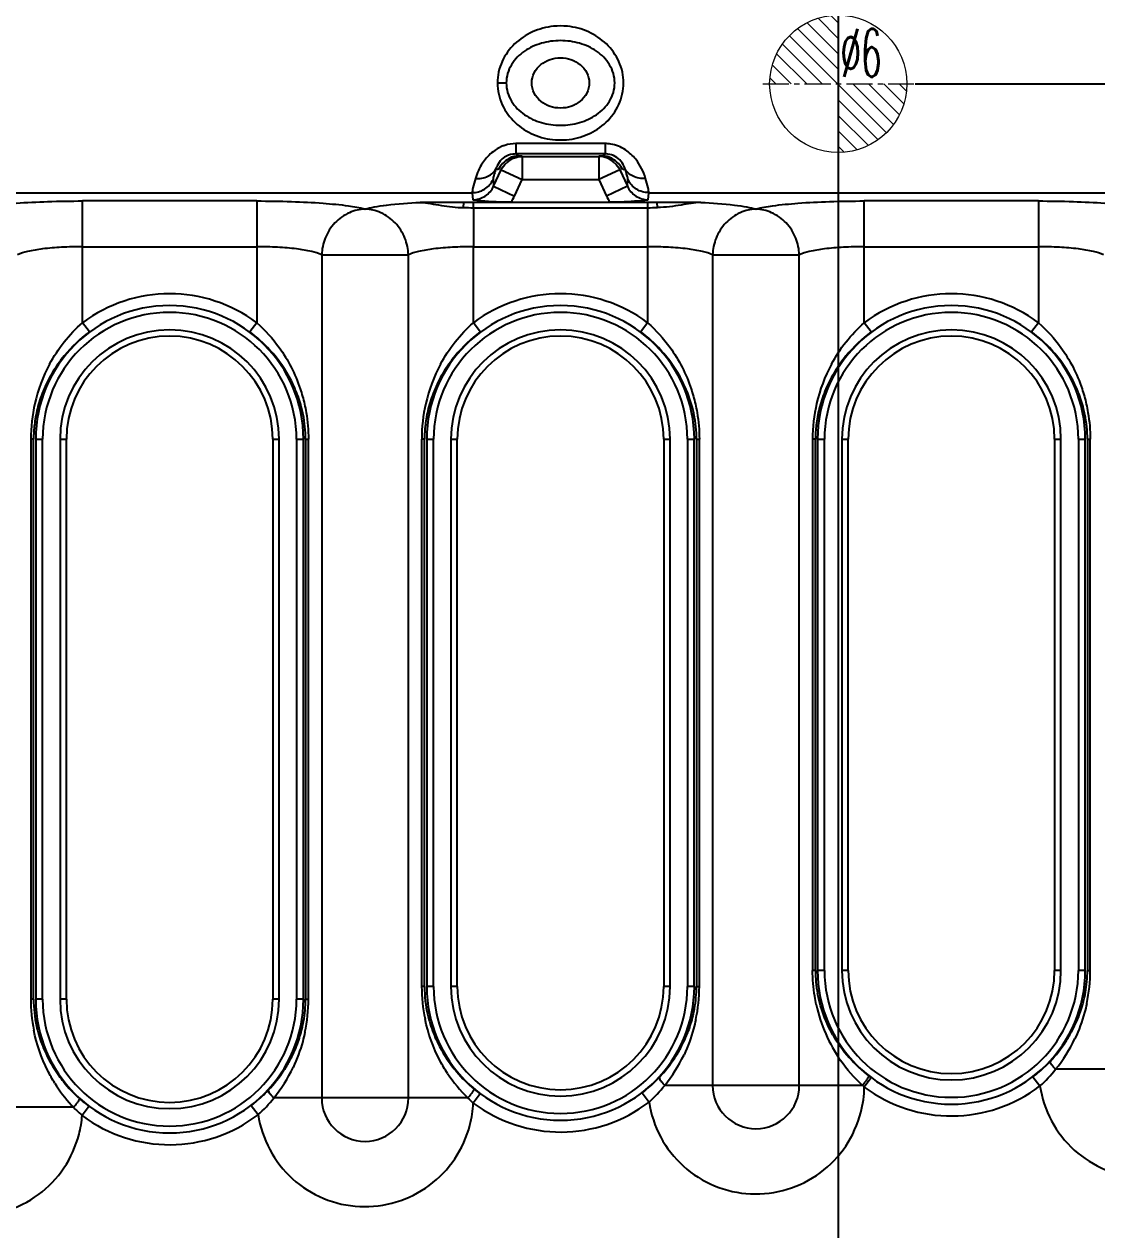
# Model space of a CAD drawing. Header units: millimetres. Extents: x 1147 to 12155, y -6137 to -4403.
# Drawn here: x 2918 to 2964.9, y -5393.4 to -5340.7 of the extents above; entities that cross this region are included whole.
import ezdxf
from ezdxf.enums import TextEntityAlignment as Align

# ---------------------------------------------------------------- set-up
doc = ezdxf.new("R2010")
doc.units = ezdxf.units.MM
doc.header["$LTSCALE"] = 16.335
doc.header["$PDMODE"] = 3
doc.header["$PDSIZE"] = 0.3125
doc.linetypes.add('CENTER', pattern=[0.6, 0.375, -0.075, 0.075, -0.075])
doc.layers.get('0').update_dxf_attribs({"linetype": 'CONTINUOUS'})
doc.layers.get('Defpoints').update_dxf_attribs({"linetype": 'CONTINUOUS'})
doc.layers.add('epin', color=13, linetype='CONTINUOUS', lineweight=9)
doc.styles.get("Standard").update_dxf_attribs({"font": 'txt', "width": 0.8})
doc.styles.add('TXT05', font='txt.shx', dxfattribs={"width": 0.5, "bigfont": 'gbcbig.shx'})
doc.dimstyles.get("Standard").update_dxf_attribs({"dimtxt": 0.15625, "dimasz": 0.1875, "dimexe": 0.125, "dimexo": 0.0625, "dimtad": 0, "dimtih": 1, "dimtoh": 1, "dimdsep": 46, "dimtxsty": 'Standard', "dimcen": 0.09, "dimadec": 0, "dimazin": 0, "dimtp": 0.01, "dimtm": 0.01, "dimtfac": 1, "dimtofl": 0, "dimtmove": 0, "dimatfit": 3, "dimfxl": 0, "dimtolj": 1, "dimarcsym": 0})

# ---------------------------------------------------------------- blocks, each defined once
blk = doc.blocks.new('*D729')
at = {"color": 4, "lineweight": -2}
blk.add_line((2956.993, -5343.272), (3165.393, -5343.272), dxfattribs=at)
at = {"layer": 'Defpoints', "color": 0}
for p in [(2876.631, -5263.772), (2956.931, -5343.272), (3165.393, -5343.272)]:
    blk.add_point(p, dxfattribs=at)
at = {"color": 6, "insert": (3177.66, -5343.272), "char_height": 8, "attachment_point": 5}
blk.add_mtext('\\A1;79.50', dxfattribs=at)
blk = doc.blocks.new('*D730')
at = {"color": 4, "lineweight": -2}
blk.add_line((3079.093, -5391.772), (3165.393, -5391.772), dxfattribs=at)
at = {"layer": 'Defpoints', "color": 0}
for p in [(2876.631, -5263.772), (3079.031, -5391.772), (3165.393, -5391.772)]:
    blk.add_point(p, dxfattribs=at)
at = {"color": 6, "insert": (3179.26, -5391.772), "char_height": 8, "attachment_point": 5}
blk.add_mtext('\\A1;128.00', dxfattribs=at)
blk = doc.blocks.new('*D731')
at = {"color": 4, "lineweight": -2}
blk.add_line((3101.269, -5410.772), (3165.393, -5410.772), dxfattribs=at)
at = {"layer": 'Defpoints', "color": 0}
for p in [(2876.631, -5263.772), (3101.207, -5410.772), (3165.393, -5410.772)]:
    blk.add_point(p, dxfattribs=at)
at = {"color": 6, "insert": (3179.26, -5410.772), "char_height": 8, "attachment_point": 5}
blk.add_mtext('\\A1;147.00', dxfattribs=at)
blk = doc.blocks.new('*D732')
at = {"color": 4, "lineweight": -2}
blk.add_line((2882.256, -5430.772), (3165.393, -5430.772), dxfattribs=at)
at = {"layer": 'Defpoints', "color": 0}
for p in [(2876.631, -5263.772), (2882.193, -5430.772), (3165.393, -5430.772)]:
    blk.add_point(p, dxfattribs=at)
at = {"color": 6, "insert": (3179.26, -5430.772), "char_height": 8, "attachment_point": 5}
blk.add_mtext('\\A1;167.00', dxfattribs=at)
blk = doc.blocks.new('*D733')
at = {"color": 4, "lineweight": -2}
for p, q in [((3032.193, -5438.772), (3125.393, -5438.772)), ((3125.393, -5438.772), (3145.393, -5442.058)), ((3145.393, -5442.058), (3165.393, -5442.058))]:
    blk.add_line(p, q, dxfattribs=at)
at = {"layer": 'Defpoints', "color": 0}
for p in [(2876.631, -5263.772), (3032.131, -5438.772), (3165.393, -5442.058)]:
    blk.add_point(p, dxfattribs=at)
at = {"color": 6, "insert": (3179.26, -5442.058), "char_height": 8, "attachment_point": 5}
blk.add_mtext('\\A1;175.00', dxfattribs=at)
blk = doc.blocks.new('*D734')
at = {"color": 4, "lineweight": -2}
blk.add_line((3121.693, -5468.772), (3165.393, -5468.772), dxfattribs=at)
at = {"layer": 'Defpoints', "color": 0}
for p in [(2876.631, -5263.772), (3121.631, -5468.772), (3165.393, -5468.772)]:
    blk.add_point(p, dxfattribs=at)
at = {"color": 6, "insert": (3179.793, -5468.772), "char_height": 8, "attachment_point": 5}
blk.add_mtext('\\A1;205.00', dxfattribs=at)
blk = doc.blocks.new('*D747')
at = {"color": 4, "lineweight": -2}
blk.add_line((2954.631, -5436.334), (2954.631, -5507.604), dxfattribs=at)
at = {"layer": 'Defpoints', "color": 0}
for p in [(2876.631, -5263.772), (2954.631, -5436.272), (2954.631, -5507.604)]:
    blk.add_point(p, dxfattribs=at)
at = {"color": 6, "insert": (2954.631, -5519.337), "char_height": 8, "attachment_point": 5, "rotation": 90}
blk.add_mtext('\\A1;78.00', dxfattribs=at)
blk = doc.blocks.new('*D749')
at = {"color": 4, "lineweight": -2}
blk.add_line((2986.631, -5274.55), (2986.631, -5507.604), dxfattribs=at)
at = {"layer": 'Defpoints', "color": 0}
for p in [(2876.631, -5263.772), (2986.631, -5274.488), (2986.631, -5507.604)]:
    blk.add_point(p, dxfattribs=at)
at = {"color": 6, "insert": (2986.631, -5519.871), "char_height": 8, "attachment_point": 5, "rotation": 90}
blk.add_mtext('\\A1;110.00', dxfattribs=at)
blk = doc.blocks.new('*D750')
at = {"color": 4, "lineweight": -2}
blk.add_line((3026.631, -5444.334), (3026.631, -5507.604), dxfattribs=at)
at = {"layer": 'Defpoints', "color": 0}
for p in [(2876.631, -5263.772), (3026.631, -5444.272), (3026.631, -5507.604)]:
    blk.add_point(p, dxfattribs=at)
at = {"color": 6, "insert": (3026.631, -5520.937), "char_height": 8, "attachment_point": 5, "rotation": 90}
blk.add_mtext('\\A1;150.00', dxfattribs=at)
blk = doc.blocks.new('*D751')
at = {"color": 4, "lineweight": -2}
blk.add_line((3074.631, -5396.234), (3074.631, -5507.604), dxfattribs=at)
at = {"layer": 'Defpoints', "color": 0}
for p in [(2876.631, -5263.772), (3074.631, -5396.172), (3074.631, -5507.604)]:
    blk.add_point(p, dxfattribs=at)
at = {"color": 6, "insert": (3074.631, -5521.471), "char_height": 8, "attachment_point": 5, "rotation": 90}
blk.add_mtext('\\A1;198.00', dxfattribs=at)
blk = doc.blocks.new('*D752')
at = {"color": 4, "lineweight": -2}
for p, q in [((3076.129, -5328.214), (3076.129, -5467.604)), ((3076.129, -5467.604), (3085.917, -5487.604)), ((3085.917, -5487.604), (3085.917, -5507.604))]:
    blk.add_line(p, q, dxfattribs=at)
at = {"layer": 'Defpoints', "color": 0}
for p in [(2876.631, -5263.772), (3076.129, -5328.151), (3085.917, -5507.604)]:
    blk.add_point(p, dxfattribs=at)
at = {"color": 6, "insert": (3085.917, -5522.004), "char_height": 8, "attachment_point": 5, "rotation": 90}
blk.add_mtext('\\A1;199.50', dxfattribs=at)
blk = doc.blocks.new('*D753')
at = {"color": 4, "lineweight": -2}
blk.add_line((3106.631, -5328.592), (3106.631, -5507.604), dxfattribs=at)
at = {"layer": 'Defpoints', "color": 0}
for p in [(2876.631, -5263.772), (3106.631, -5328.529), (3106.631, -5507.604)]:
    blk.add_point(p, dxfattribs=at)
at = {"color": 6, "insert": (3106.631, -5522.004), "char_height": 8, "attachment_point": 5, "rotation": 90}
blk.add_mtext('\\A1;230.00', dxfattribs=at)
blk = doc.blocks.new('*D754')
at = {"color": 4, "lineweight": -2}
blk.add_line((3121.631, -5475.261), (3121.631, -5507.604), dxfattribs=at)
at = {"layer": 'Defpoints', "color": 0}
for p in [(2876.631, -5263.772), (3121.631, -5475.198), (3121.631, -5507.604)]:
    blk.add_point(p, dxfattribs=at)
at = {"color": 6, "insert": (3121.631, -5522.537), "char_height": 8, "attachment_point": 5, "rotation": 90}
blk.add_mtext('\\A1;245.00', dxfattribs=at)
blk = doc.blocks.new('*D766')
at = {"color": 4, "lineweight": -2}
for p, q in [((3098.631, -5291.234), (3098.631, -5467.483)), ((3098.631, -5467.483), (3098.531, -5487.483)), ((3098.531, -5487.483), (3098.531, -5507.483))]:
    blk.add_line(p, q, dxfattribs=at)
at = {"layer": 'Defpoints', "color": 0}
for p in [(2876.631, -5263.772), (3098.631, -5291.172), (3098.531, -5507.483)]:
    blk.add_point(p, dxfattribs=at)
at = {"color": 6, "insert": (3098.531, -5522.416), "char_height": 8, "attachment_point": 5, "rotation": 90}
blk.add_mtext('\\A1;222.00', dxfattribs=at)
blk = doc.blocks.new('epin_ejp_6')
at = {"layer": 'epin'}
h = blk.add_hatch(dxfattribs=at)
h.set_pattern_fill('_ANSI31', color=123, scale=0.15, angle=90, style=0)
h.set_pattern_definition([(135, (-2387.40246, 110.88073), (-0.3367596, -0.3367596), [])])
h.paths.add_polyline_path([(0, 3, 0.414214), (-3, 0), (0, 0)])
h.paths.add_polyline_path([(3, 0), (0, 0), (0, -3, 0.414214)])
at = {"layer": 'epin', "color": 1, "linetype": 'CENTER', "ltscale": 0.186593}
for p, q in [((0, -3.3), (0, 3.3)), ((-3.3, 0), (3.3, 0))]:
    blk.add_line(p, q, dxfattribs=at)
at = {"layer": 'epin'}
blk.add_circle((0, 0), 3, dxfattribs=at)
at = {"layer": 'epin', "color": 6, "style": 'TXT05', "width": 0.5}
blk.add_text('%%c6', height=2.1, dxfattribs=at).set_placement((0.995, 1.35), align=Align.MIDDLE)
blk = doc.blocks.new('*D748')
at = {"color": 4, "lineweight": -2}
for p, q in [((2953.631, -5290.134), (2953.631, -5467.604)), ((2953.631, -5467.604), (2943.345, -5487.604)), ((2943.345, -5487.604), (2943.345, -5507.604))]:
    blk.add_line(p, q, dxfattribs=at)
at = {"layer": 'Defpoints', "color": 0}
for p in [(2876.631, -5263.772), (2953.631, -5290.072), (2943.345, -5507.604)]:
    blk.add_point(p, dxfattribs=at)
at = {"color": 6, "insert": (2943.345, -5519.337), "char_height": 8, "attachment_point": 5, "rotation": 90}
blk.add_mtext('\\A1;77.00', dxfattribs=at)
blk = doc.blocks.new('115')
at = {"layer": 'epin'}
blk.add_blockref('epin_ejp_6', (77, -79.5), dxfattribs=at)
dim = blk.add_ordinate_dim(feature_location=(77, -26.3), offset=(-10.286, -217.532), dtype=1, origin=(0, 0), dimstyle='Standard', override={"dimtxt": 8, "dimasz": 10, "dimgap": 0, "dimtih": 0, "dimtoh": 0, "dimzin": 0, "dimcen": 0, "dimclrd": 4, "dimclre": 4, "dimclrt": 6, "dimadec": 2, "dimtp": 0, "dimtm": 0, "dimtzin": 0})
dim.commit()
dim.dimension.update_dxf_attribs({"geometry": '*D748', "text_midpoint": (66.714, -255.566), "insert": (-2876.631, 5263.772)})

msp = doc.modelspace()

# ---------------------------------------------------------------- linework, layer by layer
at = {"color": 7, "linetype": 'Continuous'}
for p, q in [((2938.729, -5343.234), (2939.114, -5343.234)), ((2943.433, -5345.886), (2939.538, -5345.886)), ((2939.538, -5345.886), (2939.538, -5346.338)), ((2943.433, -5345.886), (2943.433, -5346.338)), ((2939.236, -5346.552), (2939.233, -5346.552)), ((2943.433, -5346.338), (2939.538, -5346.338)), ((2939.538, -5346.338), (2939.633, -5346.419)), ((2939.633, -5346.419), (2939.807, -5346.419)), ((2939.807, -5346.451), (2943.164, -5346.451)), ((2939.807, -5346.451), (2939.807, -5347.457)), ((2943.164, -5346.419), (2943.338, -5346.419)), ((2943.164, -5346.451), (2943.164, -5347.457)), ((2943.433, -5346.338), (2943.338, -5346.419)), ((2943.738, -5346.552), (2943.735, -5346.552)), ((2938.561, -5347.754), (2938.897, -5347.032)), ((2938.679, -5346.962), (2938.762, -5347.032)), ((2938.897, -5347.032), (2939.807, -5347.457)), ((2944.074, -5347.032), (2943.164, -5347.457)), ((2944.074, -5347.032), (2944.411, -5347.754)), ((2944.292, -5346.962), (2944.209, -5347.032)), ((2938.536, -5347.458), (2938.561, -5347.754)), ((2938.561, -5347.754), (2939.471, -5348.178)), ((2939.471, -5348.178), (2939.807, -5347.457)), ((2939.807, -5347.457), (2943.164, -5347.457)), ((2943.164, -5347.457), (2943.5, -5348.178)), ((2944.411, -5347.754), (2943.5, -5348.178)), ((2944.411, -5347.754), (2944.435, -5347.458)), ((2825.691, -5348.033), (2937.626, -5348.033)), ((2937.626, -5348.033), (2937.651, -5348.341)), ((2945.32, -5348.341), (2945.345, -5348.033)), ((2945.345, -5348.033), (2981.706, -5348.033)), ((2928.2, -5348.395), (2920.584, -5348.395)), ((2920.584, -5353.719), (2920.584, -5348.395)), ((2928.2, -5348.395), (2928.2, -5353.719)), ((2937.248, -5348.683), (2937.259, -5348.459)), ((2945.293, -5348.458), (2937.678, -5348.458)), ((2937.679, -5348.688), (2937.678, -5350.395)), ((2937.679, -5348.688), (2945.292, -5348.688)), ((2945.292, -5348.458), (2945.293, -5353.719)), ((2945.723, -5348.683), (2945.712, -5348.459)), ((2962.387, -5348.395), (2954.771, -5348.395)), ((2954.771, -5353.719), (2954.771, -5348.395)), ((2962.387, -5348.395), (2962.387, -5353.719)), ((2920.584, -5350.395), (2928.2, -5350.395)), ((2937.678, -5350.395), (2945.293, -5350.395)), ((2937.678, -5353.719), (2937.678, -5350.395)), ((2954.771, -5350.395), (2962.387, -5350.395)), ((2931.043, -5350.747), (2934.834, -5350.747)), ((2931.043, -5350.747), (2931.043, -5387.626)), ((2934.834, -5387.626), (2934.834, -5350.747)), ((2948.137, -5350.747), (2951.928, -5350.747)), ((2948.137, -5350.747), (2948.137, -5387.073)), ((2951.928, -5387.073), (2951.928, -5350.747)), ((2920.884, -5354.12), (2920.584, -5353.719)), ((2928.2, -5353.719), (2927.9, -5354.12)), ((2937.978, -5354.12), (2937.678, -5353.719)), ((2945.293, -5353.719), (2944.993, -5354.12)), ((2955.071, -5354.12), (2954.771, -5353.719)), ((2962.387, -5353.719), (2962.087, -5354.12)), ((2918.445, -5358.819), (2918.321, -5358.819)), ((2918.321, -5358.819), (2918.321, -5383.303)), ((2918.445, -5383.303), (2918.445, -5358.819)), ((2918.541, -5358.819), (2918.841, -5358.819)), ((2918.541, -5358.819), (2918.541, -5383.303)), ((2918.841, -5383.303), (2918.841, -5358.819)), ((2919.602, -5358.819), (2919.878, -5358.819)), ((2919.602, -5358.819), (2919.602, -5383.303)), ((2919.878, -5383.303), (2919.878, -5358.819)), ((2928.906, -5358.819), (2929.182, -5358.819)), ((2928.906, -5358.819), (2928.906, -5383.303)), ((2929.182, -5383.303), (2929.182, -5358.819)), ((2929.943, -5358.819), (2930.244, -5358.819)), ((2929.943, -5358.819), (2929.943, -5383.303)), ((2930.244, -5383.303), (2930.244, -5358.819)), ((2930.339, -5358.819), (2930.463, -5358.819)), ((2930.339, -5358.819), (2930.339, -5383.303)), ((2930.463, -5383.303), (2930.463, -5358.819)), ((2935.539, -5358.819), (2935.414, -5358.819)), ((2935.414, -5358.819), (2935.414, -5382.75)), ((2935.539, -5382.75), (2935.539, -5358.819)), ((2935.634, -5358.819), (2935.935, -5358.819)), ((2935.634, -5358.819), (2935.634, -5382.75)), ((2935.935, -5382.75), (2935.935, -5358.819)), ((2936.696, -5358.819), (2936.972, -5358.819)), ((2936.696, -5358.819), (2936.696, -5382.75)), ((2936.972, -5382.75), (2936.972, -5358.819)), ((2945.999, -5358.819), (2946.275, -5358.819)), ((2945.999, -5358.819), (2945.999, -5382.75)), ((2946.275, -5382.75), (2946.275, -5358.819)), ((2947.036, -5358.819), (2947.337, -5358.819)), ((2947.036, -5358.819), (2947.036, -5382.75)), ((2947.337, -5382.75), (2947.337, -5358.819)), ((2947.432, -5358.819), (2947.557, -5358.819)), ((2947.432, -5358.819), (2947.432, -5382.75)), ((2947.557, -5382.75), (2947.557, -5358.819)), ((2952.632, -5358.819), (2952.508, -5358.819)), ((2952.508, -5358.819), (2952.508, -5382.046)), ((2952.632, -5382.046), (2952.632, -5358.819)), ((2952.728, -5358.819), (2953.028, -5358.819)), ((2952.728, -5358.819), (2952.728, -5382.046)), ((2953.028, -5382.046), (2953.028, -5358.819)), ((2953.789, -5358.819), (2954.065, -5358.819)), ((2953.789, -5358.819), (2953.789, -5382.046)), ((2954.065, -5382.046), (2954.065, -5358.819)), ((2963.093, -5358.819), (2963.369, -5358.819)), ((2963.093, -5358.819), (2963.093, -5382.046)), ((2963.369, -5382.046), (2963.369, -5358.819)), ((2964.13, -5358.819), (2964.431, -5358.819)), ((2964.13, -5358.819), (2964.13, -5382.046)), ((2964.431, -5382.046), (2964.431, -5358.819)), ((2964.526, -5358.819), (2964.65, -5358.819)), ((2964.526, -5358.819), (2964.526, -5382.046)), ((2964.65, -5382.046), (2964.65, -5358.819)), ((2952.632, -5382.046), (2952.508, -5382.046)), ((2953.028, -5382.046), (2952.728, -5382.046)), ((2954.065, -5382.046), (2953.789, -5382.046)), ((2963.369, -5382.046), (2963.093, -5382.046)), ((2964.431, -5382.046), (2964.13, -5382.046)), ((2964.526, -5382.046), (2964.65, -5382.046)), ((2935.539, -5382.75), (2935.414, -5382.75)), ((2935.935, -5382.75), (2935.634, -5382.75)), ((2936.972, -5382.75), (2936.696, -5382.75)), ((2946.275, -5382.75), (2945.999, -5382.75)), ((2947.337, -5382.75), (2947.036, -5382.75)), ((2947.432, -5382.75), (2947.557, -5382.75)), ((2918.445, -5383.303), (2918.321, -5383.303)), ((2918.841, -5383.303), (2918.541, -5383.303)), ((2919.878, -5383.303), (2919.602, -5383.303)), ((2929.182, -5383.303), (2928.906, -5383.303)), ((2930.244, -5383.303), (2929.943, -5383.303)), ((2930.339, -5383.303), (2930.463, -5383.303)), ((2955.071, -5386.744), (2954.77, -5387.146)), ((2962.145, -5386.7), (2962.45, -5387.098)), ((2971.865, -5386.369), (2963.136, -5386.369)), ((2954.689, -5387.073), (2946.042, -5387.073)), ((2937.434, -5387.626), (2928.949, -5387.626)), ((2937.973, -5387.444), (2937.672, -5387.846)), ((2945.051, -5387.404), (2945.356, -5387.802)), ((2920.191, -5388.029), (2911.855, -5388.029)), ((2920.871, -5387.991), (2920.57, -5388.392)), ((2927.958, -5387.957), (2928.263, -5388.355))]:
    msp.add_line(p, q, dxfattribs=at)
for centre, radius, start, end in [((2941.486, -5343.763), 3.024, 84.3279, 95.7133), ((2939.732, -5347.788), 1.957, 127.7368, 136.7035), ((2941.485, -5342.708), 3.02, 265.7641, 275.0219), ((2943.433, -5347.446), 1.56, 80.6757, 89.9857), ((2939.815, -5347.869), 2.074, 136.6416, 138.9185), ((2939.678, -5347.463), 1.013, 115.9235, 154.9459), ((2939.806, -5347.452), 1.001, 111.6878, 133.4317), ((2943.164, -5347.454), 1.003, 46.5837, 89.9928), ((2943.435, -5347.293), 0.955, 82.4967, 90.0885), ((2943.293, -5347.463), 1.013, 25.054, 64.0763), ((2939.445, -5347.176), 0.795, 156.5542, 164.4392), ((2937.633, -5347.321), 2.027, 326.669, 334.992), ((2945.336, -5347.322), 2.026, 205.0042, 213.3348), ((2937.677, -5332.846), 15.842, 268.4482, 270.0082), ((2937.676, -5433.791), 85.333, 89.99885, 90.27965), ((2945.294, -5332.789), 15.899, 269.9939, 271.5474), ((2945.294, -5433.685), 85.227, 89.71923, 90.00086), ((2924.392, -5358.819), 6.365, 53.254, 126.746), ((2941.486, -5358.819), 6.365, 53.2545, 126.746), ((2958.579, -5358.819), 6.365, 53.254, 126.746), ((2924.392, -5358.819), 5.852, 0, 180), ((2941.486, -5358.819), 5.852, 0, 180), ((2958.579, -5358.819), 5.852, 0, 180), ((2924.392, -5358.819), 5.551, 0, 180), ((2941.486, -5358.819), 5.551, 0, 180), ((2958.579, -5358.819), 5.551, 0, 180), ((2924.392, -5358.819), 4.79, 0, 180), ((2924.626, -5359.146), 6.265, 126.6715, 140.6233), ((2924.151, -5359.153), 6.275, 42.4543, 53.3202), ((2941.486, -5358.819), 4.79, 0, 180), ((2941.719, -5359.146), 6.265, 126.6715, 140.6233), ((2941.245, -5359.153), 6.275, 42.4543, 53.3202), ((2958.579, -5358.819), 4.79, 0, 180), ((2958.813, -5359.146), 6.265, 126.6715, 140.6233), ((2958.338, -5359.153), 6.275, 42.4543, 53.3202), ((2924.392, -5358.819), 4.514, 0, 180), ((2941.486, -5358.819), 4.514, 0, 180), ((2958.579, -5358.819), 4.514, 0, 180), ((2924.496, -5359.038), 6.097, 140.6354, 149.1366), ((2941.59, -5359.038), 6.097, 140.6354, 149.1366), ((2958.683, -5359.038), 6.097, 140.6354, 149.1366), ((2925.186, -5358.786), 6.86, 151.7095, 167.0764), ((2942.279, -5358.786), 6.86, 151.7095, 167.0764), ((2959.373, -5358.786), 6.86, 151.7095, 167.0764), ((2924.349, -5358.949), 5.924, 149.1427, 157.8689), ((2941.442, -5358.949), 5.924, 149.1427, 157.8689), ((2958.536, -5358.949), 5.924, 149.1427, 157.8689), ((2924.17, -5358.875), 5.732, 157.8753, 165.8913), ((2941.264, -5358.875), 5.732, 157.8753, 165.8913), ((2958.357, -5358.875), 5.732, 157.8753, 165.8913), ((2925.306, -5358.823), 6.985, 167.0025, 179.9679), ((2942.4, -5358.823), 6.985, 167.0025, 179.9679), ((2959.493, -5358.823), 6.985, 167.0025, 179.9679), ((2924.009, -5358.833), 5.565, 165.906, 173.2916), ((2924.708, -5358.836), 5.631, 0.1707, 11.287), ((2941.103, -5358.833), 5.565, 165.906, 173.2916), ((2941.802, -5358.836), 5.631, 0.1707, 11.287), ((2958.196, -5358.833), 5.565, 165.906, 173.2916), ((2958.895, -5358.836), 5.631, 0.1707, 11.287), ((2923.9, -5358.819), 5.455, 173.3051, 179.994), ((2940.994, -5358.819), 5.455, 173.3051, 179.994), ((2958.087, -5358.819), 5.455, 173.3051, 179.994), ((2958.233, -5382.033), 5.601, 180.1342, 190.5656), ((2958.579, -5382.046), 5.852, 180, 0), ((2958.579, -5382.046), 5.551, 180, 360), ((2958.579, -5382.046), 4.79, 180, 360), ((2958.579, -5382.046), 4.514, 180, 0), ((2957.728, -5382.046), 6.922, 347.9149, 0.0027), ((2942.362, -5382.75), 6.948, 179.9956, 191.7934), ((2941.213, -5382.726), 5.675, 180.2354, 192.8146), ((2941.486, -5382.75), 5.852, 180, 0), ((2941.486, -5382.75), 5.551, 180, 360), ((2941.486, -5382.75), 4.79, 180, 360), ((2941.486, -5382.75), 4.514, 180, 0), ((2940.635, -5382.75), 6.922, 347.9149, 0.0027), ((2925.28, -5383.3), 6.959, 180.0204, 191.2432), ((2924.103, -5383.282), 5.658, 180.2104, 192.2841), ((2924.392, -5383.303), 5.852, 180, 0), ((2924.392, -5383.303), 5.551, 180, 360), ((2924.392, -5383.303), 4.79, 180, 360), ((2924.392, -5383.303), 4.514, 180, 0), ((2923.541, -5383.303), 6.922, 347.9149, 0.0027), ((2959.361, -5382.084), 6.847, 192.3023, 214.7702), ((2958.934, -5382.04), 5.59, 339.4445, 346.636), ((2941.841, -5382.744), 5.59, 339.4445, 346.636), ((2958.707, -5381.946), 5.836, 331.2454, 339.3673), ((2924.747, -5383.297), 5.59, 339.4445, 346.636), ((2941.613, -5382.65), 5.836, 331.2454, 339.3673), ((2924.52, -5383.203), 5.836, 331.2454, 339.3673), ((2941.528, -5382.574), 6.021, 204.6814, 217.097), ((2958.684, -5381.827), 6.097, 209.837, 221.285), ((2957.96, -5382.176), 6.662, 320.9841, 334.6382), ((2958.397, -5381.784), 6.185, 326.9254, 331.3052), ((2924.414, -5383.139), 5.997, 203.7227, 215.7447), ((2940.866, -5382.88), 6.662, 320.9841, 334.6382), ((2941.304, -5382.488), 6.185, 326.9254, 331.3052), ((2923.773, -5383.433), 6.662, 320.9841, 334.6382), ((2924.21, -5383.041), 6.185, 326.9254, 331.3052), ((2958.814, -5381.716), 6.268, 221.2619, 232.3207), ((2941.914, -5383.018), 6.427, 213.3395, 225.8069), ((2958.913, -5381.598), 6.422, 232.2663, 233.2476), ((2924.868, -5383.534), 6.487, 212.0128, 222.73), ((2941.811, -5382.314), 6.407, 230.2785, 233.2006), ((2950.032, -5387.073), 1.896, 180.0001, 359.9999), ((2950.032, -5387.073), 4.739, 345.5038, 359.1255), ((2958.386, -5382.991), 5.507, 227.833, 228.9659), ((2958.579, -5382.046), 6.365, 233.2477, 307.4549), ((2924.686, -5382.905), 6.358, 228.3556, 231.5657), ((2924.754, -5382.821), 6.466, 231.5611, 233.0978), ((2932.939, -5387.626), 1.896, 180.0001, 359.9999), ((2941.274, -5383.706), 5.488, 225.5948, 228.9768), ((2932.939, -5387.626), 4.739, 345.5038, 357.3424), ((2941.486, -5382.75), 6.365, 233.1962, 307.4549), ((2924.818, -5383.575), 6.423, 222.7635, 223.9063), ((2924.262, -5384.169), 5.61, 223.4688, 225.3029), ((2924.121, -5384.313), 5.409, 225.2918, 228.9599), ((2915.845, -5388.029), 4.739, 345.5034, 355.5957), ((2924.392, -5383.303), 6.365, 233.0966, 307.4549), ((2876.631, -3398.597), 1997.698, 265.604565, 274.395435), ((2876.631, -3398.597), 1998.398, 265.604565, 274.395435), ((2876.631, -3398.597), 1999.273, 265.604565, 274.395435)]:
    msp.add_arc(centre, radius, start, end, dxfattribs=at)
for points, knots in [([(2941.185, -5340.754), (2940.867, -5340.786), (2940.242, -5340.951), (2939.44, -5341.486), (2938.871, -5342.271), (2938.729, -5342.913), (2938.729, -5343.234)], [0, 0, 0, 0, 0.252231, 0.499459, 0.747286, 1, 1, 1, 1]), ([(2944.242, -5343.234), (2944.242, -5342.913), (2944.1, -5342.271), (2943.531, -5341.486), (2942.728, -5340.951), (2942.103, -5340.785), (2941.784, -5340.754)], [0, 0, 0, 0, 0.252578, 0.50044, 0.747713, 1, 1, 1, 1]), ([(2943.857, -5343.234), (2943.857, -5342.956), (2943.688, -5342.399), (2943.088, -5341.804), (2942.323, -5341.458), (2941.486, -5341.346), (2940.648, -5341.458), (2939.884, -5341.804), (2939.283, -5342.399), (2939.114, -5342.956), (2939.114, -5343.234)], [0, 0, 0, 0, 0.125692, 0.248804, 0.37272, 0.499947, 0.627175, 0.751093, 0.874204, 1, 1, 1, 1]), ([(2940.229, -5343.234), (2940.229, -5343.08), (2940.307, -5342.769), (2940.61, -5342.408), (2941.022, -5342.184), (2941.486, -5342.109), (2941.949, -5342.184), (2942.361, -5342.408), (2942.664, -5342.769), (2942.742, -5343.08), (2942.742, -5343.234)], [0, 0, 0, 0, 0.125273, 0.249681, 0.374348, 0.499998, 0.625649, 0.750316, 0.874725, 1, 1, 1, 1]), ([(2938.729, -5343.234), (2938.729, -5343.56), (2938.876, -5344.215), (2939.467, -5345.009), (2940.295, -5345.541), (2940.937, -5345.696), (2941.262, -5345.72)], [0, 0, 0, 0, 0.252464, 0.500169, 0.747561, 1, 1, 1, 1]), ([(2939.114, -5343.234), (2939.114, -5343.511), (2939.283, -5344.069), (2939.884, -5344.664), (2940.649, -5345.009), (2941.487, -5345.121), (2942.324, -5345.008), (2943.088, -5344.663), (2943.688, -5344.068), (2943.857, -5343.511), (2943.857, -5343.234)], [0, 0, 0, 0, 0.12581, 0.249018, 0.373016, 0.500233, 0.627385, 0.751253, 0.874314, 1, 1, 1, 1]), ([(2942.742, -5343.234), (2942.742, -5343.387), (2942.664, -5343.698), (2942.361, -5344.059), (2941.949, -5344.283), (2941.486, -5344.358), (2941.022, -5344.283), (2940.61, -5344.059), (2940.307, -5343.698), (2940.229, -5343.387), (2940.229, -5343.234)], [0, 0, 0, 0, 0.125273, 0.249681, 0.374348, 0.499998, 0.625649, 0.750316, 0.874725, 1, 1, 1, 1]), ([(2941.75, -5345.716), (2942.071, -5345.688), (2942.704, -5345.528), (2943.519, -5344.994), (2944.098, -5344.205), (2944.242, -5343.557), (2944.242, -5343.234)], [0, 0, 0, 0, 0.252338, 0.499632, 0.747398, 1, 1, 1, 1]), ([(2939.048, -5345.965), (2939, -5345.981), (2938.818, -5346.05), (2938.649, -5346.152), (2938.534, -5346.24)], [0, 0, 0, 0, 0.257893, 1, 1, 1, 1]), ([(2945.202, -5347.407), (2945.115, -5347.107), (2944.877, -5346.629), (2944.326, -5346.113), (2943.911, -5345.944), (2943.686, -5345.907)], [0, 0, 0, 0, 0.419109, 0.694063, 1, 1, 1, 1]), ([(2938.252, -5346.507), (2938.186, -5346.582), (2937.98, -5346.856), (2937.836, -5347.175), (2937.769, -5347.407)], [0, 0, 0, 0, 0.293028, 1, 1, 1, 1]), ([(2939.039, -5346.481), (2938.994, -5346.511), (2938.861, -5346.614), (2938.76, -5346.755), (2938.715, -5346.859)], [0, 0, 0, 0, 0.324542, 1, 1, 1, 1]), ([(2939.538, -5346.338), (2939.49, -5346.338), (2939.316, -5346.351), (2939.146, -5346.413), (2939.039, -5346.481)], [0, 0, 0, 0, 0.27182, 1, 1, 1, 1]), ([(2939.233, -5346.552), (2939.23, -5346.552), (2939.223, -5346.552), (2939.224, -5346.536), (2939.247, -5346.522), (2939.285, -5346.495), (2939.359, -5346.463), (2939.42, -5346.444), (2939.458, -5346.437)], [0, 0, 0, 0, 0.03338, 0.055741, 0.139126, 0.307065, 0.580667, 1, 1, 1, 1]), ([(2939.269, -5346.542), (2939.265, -5346.543), (2939.254, -5346.547), (2939.243, -5346.551), (2939.236, -5346.552)], [0, 0, 0, 0, 0.351875, 1, 1, 1, 1]), ([(2939.72, -5346.451), (2939.66, -5346.451), (2939.505, -5346.464), (2939.358, -5346.512), (2939.269, -5346.542)], [0, 0, 0, 0, 0.392081, 1, 1, 1, 1]), ([(2939.458, -5346.437), (2939.471, -5346.434), (2939.529, -5346.424), (2939.588, -5346.419), (2939.633, -5346.419)], [0, 0, 0, 0, 0.228819, 1, 1, 1, 1]), ([(2943.338, -5346.419), (2943.383, -5346.419), (2943.472, -5346.429), (2943.578, -5346.442), (2943.8, -5346.552), (2943.738, -5346.552)], [0, 0, 0, 0, 0.314614, 0.565598, 1, 1, 1, 1]), ([(2943.534, -5346.489), (2943.525, -5346.487), (2943.482, -5346.476), (2943.438, -5346.467), (2943.404, -5346.462)], [0, 0, 0, 0, 0.218802, 1, 1, 1, 1]), ([(2943.735, -5346.552), (2943.715, -5346.55), (2943.65, -5346.52), (2943.583, -5346.502), (2943.534, -5346.489)], [0, 0, 0, 0, 0.290003, 1, 1, 1, 1]), ([(2944.292, -5346.962), (2944.261, -5346.851), (2944.102, -5346.548), (2943.774, -5346.375), (2943.56, -5346.347)], [0, 0, 0, 0, 0.348001, 1, 1, 1, 1]), ([(2937.769, -5347.407), (2937.953, -5347.424), (2938.322, -5347.373), (2938.603, -5347.113), (2938.679, -5346.962)], [0, 0, 0, 0, 0.522337, 1, 1, 1, 1]), ([(2938.573, -5347.274), (2938.568, -5347.29), (2938.555, -5347.339), (2938.542, -5347.389), (2938.537, -5347.424)], [0, 0, 0, 0, 0.311222, 1, 1, 1, 1]), ([(2938.679, -5346.962), (2938.668, -5346.992), (2938.631, -5347.096), (2938.595, -5347.2), (2938.573, -5347.274)], [0, 0, 0, 0, 0.290956, 1, 1, 1, 1]), ([(2944.435, -5347.458), (2944.437, -5347.437), (2944.427, -5347.379), (2944.383, -5347.213), (2944.332, -5347.07), (2944.292, -5346.962)], [0, 0, 0, 0, 0.123367, 0.332805, 1, 1, 1, 1]), ([(2945.202, -5347.407), (2945.018, -5347.424), (2944.649, -5347.373), (2944.368, -5347.113), (2944.292, -5346.962)], [0, 0, 0, 0, 0.522338, 1, 1, 1, 1]), ([(2937.769, -5347.407), (2937.729, -5347.544), (2937.677, -5347.725), (2937.634, -5347.935), (2937.624, -5348.007), (2937.626, -5348.033)], [0, 0, 0, 0, 0.665407, 0.875292, 1, 1, 1, 1]), ([(2937.626, -5348.033), (2937.813, -5348.033), (2938.194, -5347.925), (2938.456, -5347.627), (2938.536, -5347.458)], [0, 0, 0, 0, 0.500608, 1, 1, 1, 1]), ([(2937.651, -5348.341), (2937.84, -5348.341), (2938.224, -5348.228), (2938.482, -5347.924), (2938.561, -5347.754)], [0, 0, 0, 0, 0.500459, 1, 1, 1, 1]), ([(2944.411, -5347.754), (2944.489, -5347.924), (2944.747, -5348.228), (2945.132, -5348.341), (2945.32, -5348.341)], [0, 0, 0, 0, 0.499533, 1, 1, 1, 1]), ([(2945.345, -5348.033), (2945.158, -5348.033), (2944.777, -5347.925), (2944.515, -5347.627), (2944.435, -5347.458)], [0, 0, 0, 0, 0.500609, 1, 1, 1, 1]), ([(2945.345, -5348.033), (2945.347, -5348.007), (2945.337, -5347.935), (2945.294, -5347.725), (2945.242, -5347.544), (2945.202, -5347.407)], [0, 0, 0, 0, 0.124728, 0.334597, 1, 1, 1, 1]), ([(2937.651, -5348.341), (2937.77, -5348.353), (2938.327, -5348.409), (2938.887, -5348.435), (2939.327, -5348.435)], [0, 0, 0, 0, 0.213127, 1, 1, 1, 1]), ([(2943.644, -5348.435), (2943.805, -5348.435), (2944.364, -5348.426), (2944.923, -5348.382), (2945.32, -5348.341)], [0, 0, 0, 0, 0.287231, 1, 1, 1, 1]), ([(2915.845, -5348.747), (2916.082, -5348.677), (2916.696, -5348.58), (2917.768, -5348.476), (2919.107, -5348.411), (2920.076, -5348.395), (2920.584, -5348.395)], [0, 0, 0, 0, 0.155949, 0.389404, 0.679649, 1, 1, 1, 1]), ([(2928.2, -5348.395), (2928.708, -5348.395), (2929.677, -5348.411), (2931.016, -5348.476), (2932.088, -5348.58), (2932.702, -5348.677), (2932.939, -5348.747)], [0, 0, 0, 0, 0.320373, 0.610617, 0.844065, 1, 1, 1, 1]), ([(2932.939, -5348.747), (2932.705, -5348.756), (2932.211, -5348.873), (2931.581, -5349.326), (2931.159, -5349.991), (2931.051, -5350.501), (2931.043, -5350.747)], [0, 0, 0, 0, 0.233579, 0.491555, 0.754782, 1, 1, 1, 1]), ([(2932.939, -5348.747), (2933.068, -5348.709), (2933.381, -5348.644), (2934.184, -5348.531), (2934.859, -5348.482), (2935.35, -5348.455)], [0, 0, 0, 0, 0.166376, 0.393599, 1, 1, 1, 1]), ([(2934.834, -5350.747), (2934.826, -5350.501), (2934.719, -5349.991), (2934.297, -5349.326), (2933.667, -5348.873), (2933.173, -5348.756), (2932.939, -5348.747)], [0, 0, 0, 0, 0.245219, 0.508446, 0.766421, 1, 1, 1, 1]), ([(2935.35, -5348.456), (2935.501, -5348.464), (2935.81, -5348.508), (2936.437, -5348.615), (2936.922, -5348.685), (2937.248, -5348.683)], [0, 0, 0, 0, 0.236936, 0.488719, 1, 1, 1, 1]), ([(2937.679, -5348.688), (2937.679, -5348.672), (2937.677, -5348.595), (2937.678, -5348.518), (2937.678, -5348.458)], [0, 0, 0, 0, 0.212705, 1, 1, 1, 1]), ([(2947.621, -5348.456), (2947.334, -5348.473), (2946.707, -5348.593), (2946.073, -5348.673), (2945.723, -5348.683)], [0, 0, 0, 0, 0.450175, 1, 1, 1, 1]), ([(2947.621, -5348.455), (2948.112, -5348.482), (2948.787, -5348.531), (2949.59, -5348.644), (2949.903, -5348.709), (2950.032, -5348.747)], [0, 0, 0, 0, 0.606441, 0.833644, 1, 1, 1, 1]), ([(2950.032, -5348.747), (2949.798, -5348.756), (2949.304, -5348.873), (2948.674, -5349.326), (2948.252, -5349.991), (2948.145, -5350.501), (2948.137, -5350.747)], [0, 0, 0, 0, 0.233578, 0.491553, 0.754781, 1, 1, 1, 1]), ([(2950.032, -5348.747), (2950.269, -5348.677), (2950.883, -5348.58), (2951.955, -5348.476), (2953.294, -5348.411), (2954.263, -5348.395), (2954.771, -5348.395)], [0, 0, 0, 0, 0.155948, 0.389403, 0.679648, 1, 1, 1, 1]), ([(2951.928, -5350.747), (2951.92, -5350.501), (2951.812, -5349.991), (2951.391, -5349.326), (2950.76, -5348.873), (2950.266, -5348.756), (2950.032, -5348.747)], [0, 0, 0, 0, 0.245218, 0.508445, 0.766421, 1, 1, 1, 1]), ([(2962.387, -5348.395), (2962.895, -5348.395), (2963.864, -5348.411), (2965.203, -5348.476), (2966.275, -5348.58), (2966.889, -5348.677), (2967.126, -5348.747)], [0, 0, 0, 0, 0.320374, 0.610618, 0.844066, 1, 1, 1, 1]), ([(2920.584, -5350.395), (2920.279, -5350.395), (2919.697, -5350.411), (2918.892, -5350.476), (2918.247, -5350.58), (2917.878, -5350.679), (2917.741, -5350.747)], [0, 0, 0, 0, 0.318055, 0.606823, 0.840028, 1, 1, 1, 1]), ([(2931.043, -5350.747), (2930.906, -5350.679), (2930.537, -5350.58), (2929.892, -5350.476), (2929.087, -5350.411), (2928.505, -5350.395), (2928.2, -5350.395)], [0, 0, 0, 0, 0.159969, 0.39318, 0.681951, 1, 1, 1, 1]), ([(2937.678, -5350.395), (2937.372, -5350.395), (2936.79, -5350.411), (2935.986, -5350.476), (2935.34, -5350.58), (2934.972, -5350.679), (2934.834, -5350.747)], [0, 0, 0, 0, 0.31799, 0.60679, 0.840021, 1, 1, 1, 1]), ([(2948.137, -5350.747), (2947.999, -5350.679), (2947.631, -5350.58), (2946.986, -5350.476), (2946.181, -5350.411), (2945.599, -5350.395), (2945.293, -5350.395)], [0, 0, 0, 0, 0.159954, 0.393168, 0.681995, 1, 1, 1, 1]), ([(2954.771, -5350.395), (2954.466, -5350.395), (2953.884, -5350.411), (2953.079, -5350.476), (2952.434, -5350.58), (2952.065, -5350.679), (2951.928, -5350.747)], [0, 0, 0, 0, 0.318055, 0.606823, 0.840028, 1, 1, 1, 1]), ([(2965.23, -5350.747), (2965.093, -5350.679), (2964.724, -5350.58), (2964.079, -5350.476), (2963.274, -5350.411), (2962.692, -5350.395), (2962.387, -5350.395)], [0, 0, 0, 0, 0.159969, 0.39318, 0.681951, 1, 1, 1, 1]), ([(2929.94, -5356.76), (2929.874, -5356.592), (2929.574, -5355.928), (2929.151, -5355.321), (2928.781, -5354.917)], [0, 0, 0, 0, 0.248204, 1, 1, 1, 1]), ([(2929.18, -5354.8), (2929.576, -5355.35), (2929.995, -5356.176), (2930.239, -5357.051), (2930.29, -5357.276)], [0, 0, 0, 0, 0.746536, 1, 1, 1, 1]), ([(2947.034, -5356.76), (2946.967, -5356.592), (2946.668, -5355.928), (2946.244, -5355.321), (2945.875, -5354.917)], [0, 0, 0, 0, 0.248204, 1, 1, 1, 1]), ([(2946.274, -5354.8), (2946.669, -5355.35), (2947.089, -5356.176), (2947.332, -5357.051), (2947.383, -5357.276)], [0, 0, 0, 0, 0.746536, 1, 1, 1, 1]), ([(2964.127, -5356.76), (2964.061, -5356.592), (2963.761, -5355.928), (2963.338, -5355.321), (2962.968, -5354.917)], [0, 0, 0, 0, 0.248204, 1, 1, 1, 1]), ([(2963.367, -5354.8), (2963.763, -5355.35), (2964.182, -5356.176), (2964.426, -5357.051), (2964.477, -5357.276)], [0, 0, 0, 0, 0.746536, 1, 1, 1, 1]), ([(2930.23, -5357.734), (2930.213, -5357.649), (2930.139, -5357.319), (2930.034, -5356.995), (2929.94, -5356.76)], [0, 0, 0, 0, 0.253093, 1, 1, 1, 1]), ([(2947.323, -5357.734), (2947.307, -5357.649), (2947.232, -5357.319), (2947.127, -5356.995), (2947.034, -5356.76)], [0, 0, 0, 0, 0.253093, 1, 1, 1, 1]), ([(2964.417, -5357.734), (2964.4, -5357.649), (2964.326, -5357.319), (2964.221, -5356.995), (2964.127, -5356.76)], [0, 0, 0, 0, 0.253093, 1, 1, 1, 1]), ([(2930.29, -5357.276), (2930.318, -5357.4), (2930.418, -5357.909), (2930.463, -5358.428), (2930.463, -5358.819)], [0, 0, 0, 0, 0.246522, 1, 1, 1, 1]), ([(2947.383, -5357.276), (2947.411, -5357.4), (2947.512, -5357.909), (2947.557, -5358.428), (2947.557, -5358.819)], [0, 0, 0, 0, 0.246522, 1, 1, 1, 1]), ([(2964.477, -5357.276), (2964.505, -5357.4), (2964.605, -5357.909), (2964.65, -5358.428), (2964.65, -5358.819)], [0, 0, 0, 0, 0.246522, 1, 1, 1, 1]), ([(2952.671, -5383.543), (2952.645, -5383.422), (2952.55, -5382.928), (2952.508, -5382.424), (2952.508, -5382.046)], [0, 0, 0, 0, 0.246665, 1, 1, 1, 1]), ([(2964.372, -5383.332), (2964.397, -5383.228), (2964.485, -5382.805), (2964.525, -5382.371), (2964.526, -5382.046)], [0, 0, 0, 0, 0.247439, 1, 1, 1, 1]), ([(2947.279, -5384.036), (2947.304, -5383.932), (2947.392, -5383.509), (2947.432, -5383.075), (2947.432, -5382.75)], [0, 0, 0, 0, 0.247439, 1, 1, 1, 1]), ([(2953.395, -5384.861), (2953.316, -5384.722), (2953.019, -5384.153), (2952.816, -5383.534), (2952.727, -5383.06)], [0, 0, 0, 0, 0.248329, 1, 1, 1, 1]), ([(2930.185, -5384.589), (2930.21, -5384.485), (2930.298, -5384.062), (2930.338, -5383.628), (2930.339, -5383.303)], [0, 0, 0, 0, 0.247439, 1, 1, 1, 1]), ([(2964.497, -5383.495), (2964.468, -5383.629), (2964.34, -5384.154), (2964.152, -5384.665), (2963.979, -5385.029)], [0, 0, 0, 0, 0.253593, 1, 1, 1, 1]), ([(2936.545, -5386.551), (2936.428, -5386.372), (2935.99, -5385.63), (2935.694, -5384.805), (2935.561, -5384.17)], [0, 0, 0, 0, 0.247569, 1, 1, 1, 1]), ([(2935.68, -5383.985), (2935.702, -5384.081), (2935.799, -5384.458), (2935.935, -5384.824), (2936.056, -5385.088)], [0, 0, 0, 0, 0.253211, 1, 1, 1, 1]), ([(2947.403, -5384.199), (2947.375, -5384.333), (2947.247, -5384.858), (2947.058, -5385.368), (2946.886, -5385.733)], [0, 0, 0, 0, 0.253593, 1, 1, 1, 1]), ([(2919.367, -5386.973), (2919.258, -5386.798), (2918.85, -5386.072), (2918.577, -5385.272), (2918.455, -5384.657)], [0, 0, 0, 0, 0.247217, 1, 1, 1, 1]), ([(2918.575, -5384.486), (2918.595, -5384.578), (2918.684, -5384.942), (2918.811, -5385.296), (2918.923, -5385.552)], [0, 0, 0, 0, 0.253218, 1, 1, 1, 1]), ([(2930.31, -5384.752), (2930.281, -5384.886), (2930.153, -5385.411), (2929.965, -5385.922), (2929.792, -5386.286)], [0, 0, 0, 0, 0.253593, 1, 1, 1, 1]), ([(2936.725, -5386.205), (2936.797, -5386.3), (2937.096, -5386.674), (2937.438, -5387.013), (2937.716, -5387.242)], [0, 0, 0, 0, 0.247744, 1, 1, 1, 1]), ([(2962.145, -5386.7), (2962.212, -5386.649), (2962.474, -5386.44), (2962.72, -5386.211), (2962.892, -5386.029)], [0, 0, 0, 0, 0.253316, 1, 1, 1, 1]), ([(2962.892, -5386.029), (2962.887, -5386.044), (2962.908, -5386.092), (2962.954, -5386.166), (2963.036, -5386.264), (2963.1, -5386.334), (2963.136, -5386.369)], [0, 0, 0, 0, 0.109733, 0.32764, 0.642555, 1, 1, 1, 1]), ([(2919.546, -5386.642), (2919.612, -5386.734), (2919.888, -5387.097), (2920.204, -5387.429), (2920.461, -5387.656)], [0, 0, 0, 0, 0.247858, 1, 1, 1, 1]), ([(2945.051, -5387.404), (2945.119, -5387.353), (2945.381, -5387.144), (2945.627, -5386.915), (2945.799, -5386.733)], [0, 0, 0, 0, 0.253316, 1, 1, 1, 1]), ([(2945.799, -5386.733), (2945.793, -5386.747), (2945.814, -5386.796), (2945.86, -5386.869), (2945.942, -5386.968), (2946.007, -5387.037), (2946.042, -5387.073)], [0, 0, 0, 0, 0.109733, 0.32764, 0.642555, 1, 1, 1, 1]), ([(2954.983, -5386.677), (2954.978, -5386.692), (2954.943, -5386.732), (2954.884, -5386.819), (2954.793, -5386.938), (2954.725, -5387.027), (2954.689, -5387.073)], [0, 0, 0, 0, 0.093743, 0.316731, 0.64333, 1, 1, 1, 1]), ([(2927.958, -5387.957), (2928.025, -5387.906), (2928.287, -5387.697), (2928.533, -5387.468), (2928.705, -5387.286)], [0, 0, 0, 0, 0.253316, 1, 1, 1, 1]), ([(2928.705, -5387.286), (2928.7, -5387.301), (2928.721, -5387.349), (2928.767, -5387.422), (2928.849, -5387.521), (2928.913, -5387.59), (2928.949, -5387.626)], [0, 0, 0, 0, 0.109733, 0.32764, 0.642555, 1, 1, 1, 1]), ([(2937.716, -5387.242), (2937.717, -5387.257), (2937.681, -5387.301), (2937.629, -5387.385), (2937.538, -5387.498), (2937.471, -5387.583), (2937.434, -5387.626)], [0, 0, 0, 0, 0.096258, 0.319033, 0.643625, 1, 1, 1, 1]), ([(2962.45, -5387.099), (2962.533, -5387.63), (2962.877, -5388.674), (2963.888, -5389.971), (2965.281, -5390.849), (2966.886, -5391.208), (2968.52, -5391.006), (2969.989, -5390.267), (2971.131, -5389.081), (2971.572, -5388.075), (2971.714, -5387.556)], [0, 0, 0, 0, 0.124983, 0.24998, 0.374974, 0.499965, 0.62496, 0.749966, 0.874976, 1, 1, 1, 1]), ([(2920.461, -5387.656), (2920.465, -5387.671), (2920.431, -5387.718), (2920.383, -5387.798), (2920.293, -5387.908), (2920.227, -5387.987), (2920.191, -5388.029)], [0, 0, 0, 0, 0.100175, 0.322782, 0.644792, 1, 1, 1, 1]), ([(2945.356, -5387.802), (2945.439, -5388.334), (2945.783, -5389.378), (2946.795, -5390.675), (2948.187, -5391.553), (2949.793, -5391.912), (2951.426, -5391.71), (2952.896, -5390.971), (2954.037, -5389.785), (2954.479, -5388.779), (2954.62, -5388.26)], [0, 0, 0, 0, 0.124983, 0.24998, 0.374973, 0.499963, 0.624958, 0.749964, 0.874975, 1, 1, 1, 1]), ([(2928.263, -5388.355), (2928.346, -5388.887), (2928.69, -5389.931), (2929.701, -5391.228), (2931.094, -5392.106), (2932.699, -5392.465), (2934.333, -5392.263), (2935.802, -5391.524), (2936.944, -5390.338), (2937.385, -5389.332), (2937.527, -5388.813)], [0, 0, 0, 0, 0.124983, 0.24998, 0.374972, 0.49996, 0.624954, 0.74996, 0.874974, 1, 1, 1, 1]), ([(2911.169, -5388.758), (2911.253, -5389.289), (2911.596, -5390.333), (2912.608, -5391.631), (2914, -5392.508), (2915.606, -5392.867), (2917.239, -5392.665), (2918.709, -5391.926), (2919.85, -5390.74), (2920.292, -5389.734), (2920.433, -5389.215)], [0, 0, 0, 0, 0.124984, 0.249981, 0.374972, 0.499961, 0.624955, 0.749961, 0.874975, 1, 1, 1, 1])]:
    msp.add_open_spline(points, degree=3, knots=knots, dxfattribs=at)
for points in [[(2939.538, -5345.886), (2939.372, -5345.886), (2939.205, -5345.913), (2939.048, -5345.965)], [(2938.897, -5347.032), (2938.95, -5346.918), (2939.026, -5346.812), (2939.118, -5346.726)], [(2939.436, -5346.522), (2939.553, -5346.476), (2939.681, -5346.451), (2939.807, -5346.451)], [(2943.404, -5346.462), (2943.353, -5346.455), (2943.302, -5346.451), (2943.251, -5346.451)], [(2943.853, -5346.726), (2943.945, -5346.812), (2944.021, -5346.918), (2944.074, -5347.032)], [(2938.537, -5347.424), (2938.536, -5347.435), (2938.535, -5347.447), (2938.536, -5347.458)], [(2937.259, -5348.459), (2936.623, -5348.462), (2935.987, -5348.465), (2935.35, -5348.455)], [(2947.621, -5348.455), (2946.984, -5348.465), (2946.348, -5348.462), (2945.712, -5348.459)], [(2919.145, -5355.535), (2919.511, -5354.855), (2920.002, -5354.226), (2920.584, -5353.719)], [(2928.2, -5353.719), (2928.567, -5354.038), (2928.897, -5354.404), (2929.18, -5354.8)], [(2936.239, -5355.535), (2936.605, -5354.855), (2937.095, -5354.226), (2937.678, -5353.719)], [(2945.294, -5353.719), (2945.66, -5354.038), (2945.99, -5354.404), (2946.274, -5354.8)], [(2953.332, -5355.535), (2953.698, -5354.855), (2954.189, -5354.226), (2954.771, -5353.719)], [(2962.387, -5353.719), (2962.754, -5354.038), (2963.084, -5354.404), (2963.367, -5354.8)], [(2962.892, -5386.029), (2963.148, -5385.762), (2963.378, -5385.469), (2963.58, -5385.159)], [(2945.799, -5386.733), (2946.054, -5386.466), (2946.285, -5386.173), (2946.487, -5385.863)], [(2954.689, -5387.073), (2954.332, -5386.751), (2954.011, -5386.384), (2953.736, -5385.989)], [(2928.705, -5387.286), (2928.961, -5387.019), (2929.191, -5386.726), (2929.393, -5386.416)], [(2962.45, -5387.098), (2962.702, -5386.88), (2962.928, -5386.631), (2963.136, -5386.369)], [(2945.356, -5387.802), (2945.609, -5387.584), (2945.835, -5387.335), (2946.042, -5387.073)], [(2928.263, -5388.355), (2928.515, -5388.137), (2928.741, -5387.888), (2928.949, -5387.626)]]:
    msp.add_open_spline(points, degree=3, dxfattribs=at)

# ---------------------------------------------------------------- block references
msp.add_blockref('115', (2876.631, -5263.772))

# ---------------------------------------------------------------- dimensions: what is measured, and where the dimension line sits
for feature_location, offset, dtype, picture, middle in [((2956.931, -5343.272), (208.463, 0), 0, '*D729', (3177.66, -5343.272)), ((3079.031, -5391.772), (86.363, 0), 0, '*D730', (3179.26, -5391.772)), ((3101.207, -5410.772), (64.187, 0), 0, '*D731', (3179.26, -5410.772)), ((2882.193, -5430.772), (283.2, 0), 0, '*D732', (3179.26, -5430.772)), ((3032.131, -5438.772), (133.263, -3.286), 0, '*D733', (3179.26, -5442.058)), ((3121.631, -5468.772), (43.763, 0), 0, '*D734', (3179.793, -5468.772)), ((2954.631, -5436.272), (0, -71.332), 1, '*D747', (2954.631, -5519.337)), ((2986.631, -5274.488), (0, -233.116), 1, '*D749', (2986.631, -5519.871)), ((3026.631, -5444.272), (0, -63.332), 1, '*D750', (3026.631, -5520.937)), ((3074.631, -5396.172), (0, -111.432), 1, '*D751', (3074.631, -5521.471)), ((3076.129, -5328.151), (9.787, -179.453), 1, '*D752', (3085.917, -5522.004)), ((3106.631, -5328.529), (0, -179.075), 1, '*D753', (3106.631, -5522.004)), ((3121.631, -5475.198), (0, -32.405), 1, '*D754', (3121.631, -5522.537)), ((3098.631, -5291.172), (-0.1, -216.311), 1, '*D766', (3098.531, -5522.416))]:
    dim = msp.add_ordinate_dim(feature_location=feature_location, offset=offset, dtype=dtype, origin=(2876.631, -5263.772), dimstyle='Standard', override={"dimtxt": 8, "dimasz": 10, "dimgap": 0, "dimtih": 0, "dimtoh": 0, "dimzin": 0, "dimcen": 0, "dimclrd": 4, "dimclre": 4, "dimclrt": 6, "dimadec": 2, "dimtp": 0, "dimtm": 0, "dimtzin": 0})
    dim.commit()
    dim.dimension.update_dxf_attribs({"geometry": picture, "text_midpoint": middle})

doc.saveas('drawing.dxf')
